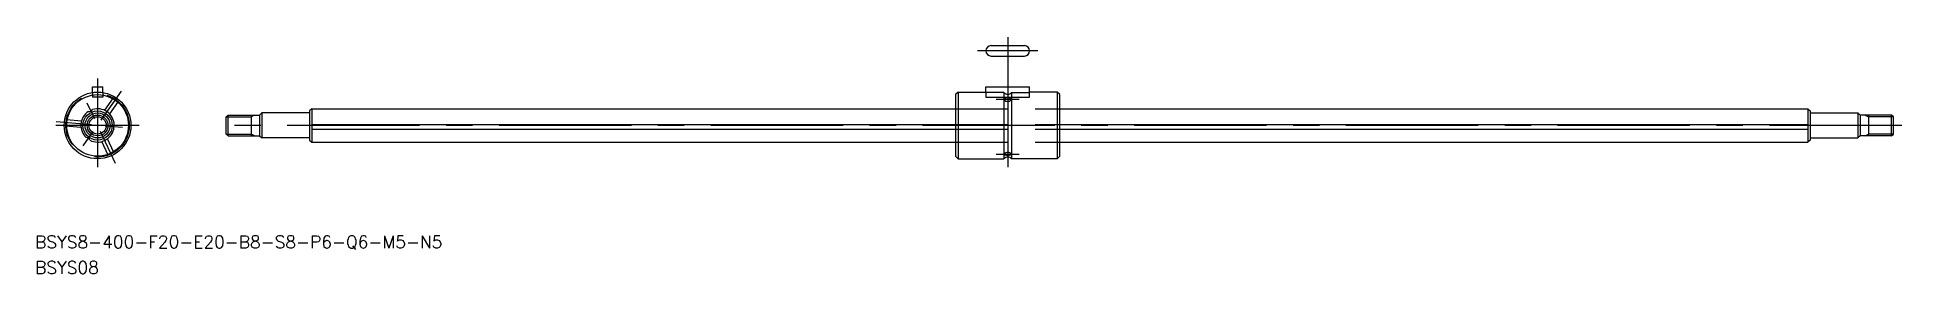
# Model space of a CAD drawing. Extents: x -14 to 433, y -36 to 21.
import ezdxf

# ---------------------------------------------------------------- set-up
doc = ezdxf.new("R2010")
doc.units = 0
doc.linetypes.add('CENTER', pattern=[50.8, 31.75, -6.35, 6.35, -6.35])
doc.linetypes.add('DASHED', pattern=[19.05, 12.7, -6.35])
doc.layers.get('0').update_dxf_attribs({"linetype": 'CONTINUOUS'})
doc.layers.add('CENTER', color=1, linetype='CENTER')
doc.styles.get("Standard").update_dxf_attribs({"font": 'txt.shx', "height": 3, "bigfont": 'bigfont.shx'})

# ---------------------------------------------------------------- blocks, each defined once
blk = doc.blocks.new('*U2')
at = {"color": 7, "linetype": 'CONTINUOUS'}
blk.add_text('BSYS8-400-F20-E20-B8-S8-P6-Q6-M5-N5', height=3, dxfattribs=at).set_placement((-14.98, -29.48))
blk = doc.blocks.new('*U3')
at = {"color": 7, "linetype": 'CONTINUOUS'}
blk.add_text('BSYS08', height=3, dxfattribs=at).set_placement((-14.98, -35.61))

msp = doc.modelspace()

# ---------------------------------------------------------------- linework, layer by layer
at = {"color": 7, "linetype": 'CONTINUOUS'}
for p, q in [((214.38, 19.17), (222.38, 19.17)), ((214.38, 16.67), (222.38, 16.67)), ((-1.25, 9.3), (1.25, 9.3)), ((-1.25, 7.9), (-1.25, 9.3)), ((1.25, 7.9), (1.25, 9.3)), ((213.13, 9.3), (223.63, 9.3)), ((213.13, 7.9), (213.13, 9.3)), ((223.63, 7.9), (223.63, 9.3)), ((206.48, 8), (205.88, 7.4)), ((205.88, 7.4), (205.88, -7.4)), ((206.48, 8), (213.13, 8)), ((206.48, 8), (206.48, -8)), ((217.48, 7.9), (213.13, 7.9)), ((217.48, 7.9), (217.48, -1.25)), ((219.28, 7.9), (219.28, -1.25)), ((219.28, 7.9), (223.63, 7.9)), ((230.28, 8), (223.63, 8)), ((230.28, 8), (230.28, -8)), ((230.88, 7.4), (230.28, 8)), ((230.88, -7.4), (230.88, 7.4)), ((30.88, 2.07), (31.31, 2.5)), ((30.88, -2.07), (30.88, 2.07)), ((31.31, -2.5), (31.31, 2.5)), ((31.31, 2.5), (38.88, 2.5)), ((36.88, 2.5), (36.88, -2.5)), ((38.88, 2.5), (39.38, 3)), ((38.88, 2.5), (38.88, -2.5)), ((50.88, 3), (39.38, 3)), ((39.38, 3), (39.38, -3)), ((51.38, 4), (50.88, 3.5)), ((50.88, 3.5), (50.88, -3.5)), ((51.38, 4), (205.88, 4)), ((51.38, 4), (51.38, -4)), ((51.38, 0.2), (205.88, 0.2)), ((230.88, 4), (410.38, 4)), ((230.88, 0.2), (410.38, 0.2)), ((410.38, 4), (410.88, 3.5)), ((410.38, 4), (410.38, -4)), ((410.88, 3.5), (410.88, -3.5)), ((410.88, 3), (422.38, 3)), ((422.88, 2.5), (422.38, 3)), ((422.38, 3), (422.38, -3)), ((422.88, 2.5), (422.88, -2.5)), ((430.45, 2.5), (422.88, 2.5)), ((424.88, 2.5), (424.88, -2.5)), ((430.45, -2.5), (430.45, 2.5)), ((430.88, 2.07), (430.45, 2.5)), ((430.88, -2.07), (430.88, 2.07)), ((31.31, -2.5), (30.88, -2.07)), ((31.31, -2.5), (38.88, -2.5)), ((38.88, -2.5), (39.38, -3)), ((50.88, -3), (39.38, -3)), ((50.88, -3.5), (51.38, -4)), ((51.38, -0.89), (205.88, -0.89)), ((51.38, -4), (205.88, -4)), ((217.48, -1.25), (217.48, -8)), ((219.28, -1.25), (219.28, -8)), ((230.88, -0.89), (410.38, -0.89)), ((230.88, -4), (410.38, -4)), ((410.88, -3.5), (410.38, -4)), ((410.88, -3), (422.38, -3)), ((422.88, -2.5), (422.38, -3)), ((430.45, -2.5), (422.88, -2.5)), ((430.45, -2.5), (430.88, -2.07)), ((205.88, -7.4), (206.48, -8)), ((206.48, -8), (217.48, -8)), ((230.28, -8), (219.28, -8)), ((230.88, -7.4), (230.28, -8))]:
    msp.add_line(p, q, dxfattribs=at)
at = {"color": 3, "linetype": 'DASHED'}
for p, q in [((-1.25, 7.9), (-1.25, 6.8)), ((1.25, 6.8), (-1.25, 6.8)), ((1.25, 7.9), (1.25, 6.8)), ((3.72, 6.63), (1.64, 3.65)), ((4.95, 5.76), (2.87, 2.79)), ((213.13, 7.9), (213.13, 6.8)), ((213.13, 6.8), (223.63, 6.8)), ((223.63, 6.8), (223.63, 7.9)), ((-7.47, 1.41), (-3.85, 1.09)), ((205.88, 4), (230.88, 4)), ((205.88, 0.2), (230.88, 0.2)), ((-7.6, -0.09), (-3.98, -0.4)), ((2.54, -7.16), (0.99, -3.87)), ((3.9, -6.52), (2.35, -3.24)), ((205.88, -0.89), (230.88, -0.89)), ((205.88, -4), (230.88, -4))]:
    msp.add_line(p, q, dxfattribs=at)
at = {"color": 3, "linetype": 'CONTINUOUS'}
for p, q in [((30.88, 2.07), (36.88, 2.07)), ((37.63, 2.5), (36.88, 2.07)), ((424.13, 2.5), (424.88, 2.07)), ((430.88, 2.07), (424.88, 2.07)), ((30.88, -2.07), (36.88, -2.07)), ((37.63, -2.5), (36.88, -2.07)), ((424.13, -2.5), (424.88, -2.07)), ((430.88, -2.07), (424.88, -2.07))]:
    msp.add_line(p, q, dxfattribs=at)
at = {"color": 7, "linetype": 'CONTINUOUS'}
for radius in [8, 7.4, 3.5, 3, 2.5]:
    msp.add_circle((0, 0), radius, dxfattribs=at)
at = {"color": 3, "linetype": 'DASHED'}
msp.add_circle((0, 0), 7.6, dxfattribs=at)
at = {"color": 3, "linetype": 'CONTINUOUS'}
msp.add_circle((0, 0), 2.07, dxfattribs=at)
at = {"color": 7, "linetype": 'CONTINUOUS'}
for centre, radius, start, end in [((214.38, 17.92), 1.25, 90, 270), ((222.38, 17.92), 1.25, 270, 90), ((218.38, 8.7), 1.2, 221.6061, 318.3939), ((218, 6.22), 0.373, 115.6326, 179.0406), ((218.06, 6.23), 0.436, 180.0897, 241.7018), ((218.38, 4.52), 2.11, 75.1981, 104.8019), ((218.38, 7.56), 1.79, 253.1317, 286.8683), ((218.69, 6.23), 0.436, 298.2982, 359.9103), ((218.76, 6.22), 0.373, 0.9594, 64.3674), ((0, 0), 4, 122.8517, 227.1483), ((-2.03, 4.35), 1, 261.8771, 328.1229), ((0, 0), 4, 2.8517, 107.1483), ((4.78, -0.42), 1, 141.8771, 208.1229), ((-2.75, -3.93), 1, 21.8771, 88.1229), ((0, 0), 4, 242.8517, 347.1483), ((218.38, -8.81), 1.21, 42.075, 137.925), ((217.94, -6.89), 0.316, 98.5591, 178.1451), ((217.91, -6.85), 0.286, 186.0043, 215.9373), ((217.84, -6.88), 0.205, 219.7159, 247.6513), ((218.38, -4.98), 2.18, 253.584, 286.416), ((218.38, -8.83), 2.31, 77.9776, 102.0224), ((218.81, -6.89), 0.316, 1.8549, 81.4409), ((218.92, -6.88), 0.205, 292.3487, 320.2841), ((218.84, -6.85), 0.286, 324.0627, 353.9957)]:
    msp.add_arc(centre, radius, start, end, dxfattribs=at)
at = {"layer": 'CENTER', "color": 1, "linetype": 'CENTER'}
for p, q in [((225.63, 17.92), (211.13, 17.92)), ((218.38, 21.17), (218.38, -10)), ((0, 11.3), (0, -10)), ((-2.54, 5.44), (-0.76, 1.63)), ((0.86, 1.23), (5.74, 8.19)), ((221.13, 6.23), (215.63, 6.23)), ((10, 0), (-10, 0)), ((-1.49, 0.13), (-9.96, 0.87)), ((432.88, 0), (28.88, 0)), ((-3.44, -4.91), (-1.03, -1.47)), ((0.64, -1.36), (4.26, -9.05)), ((5.98, -0.52), (1.79, -0.16)), ((215.63, -6.88), (221.13, -6.88))]:
    msp.add_line(p, q, dxfattribs=at)

# ---------------------------------------------------------------- block references
at = {"color": 7, "linetype": 'CONTINUOUS'}
for name in ['*U2', '*U3']:
    msp.add_blockref(name, (0, 0), dxfattribs=at)

doc.saveas('drawing.dxf')
